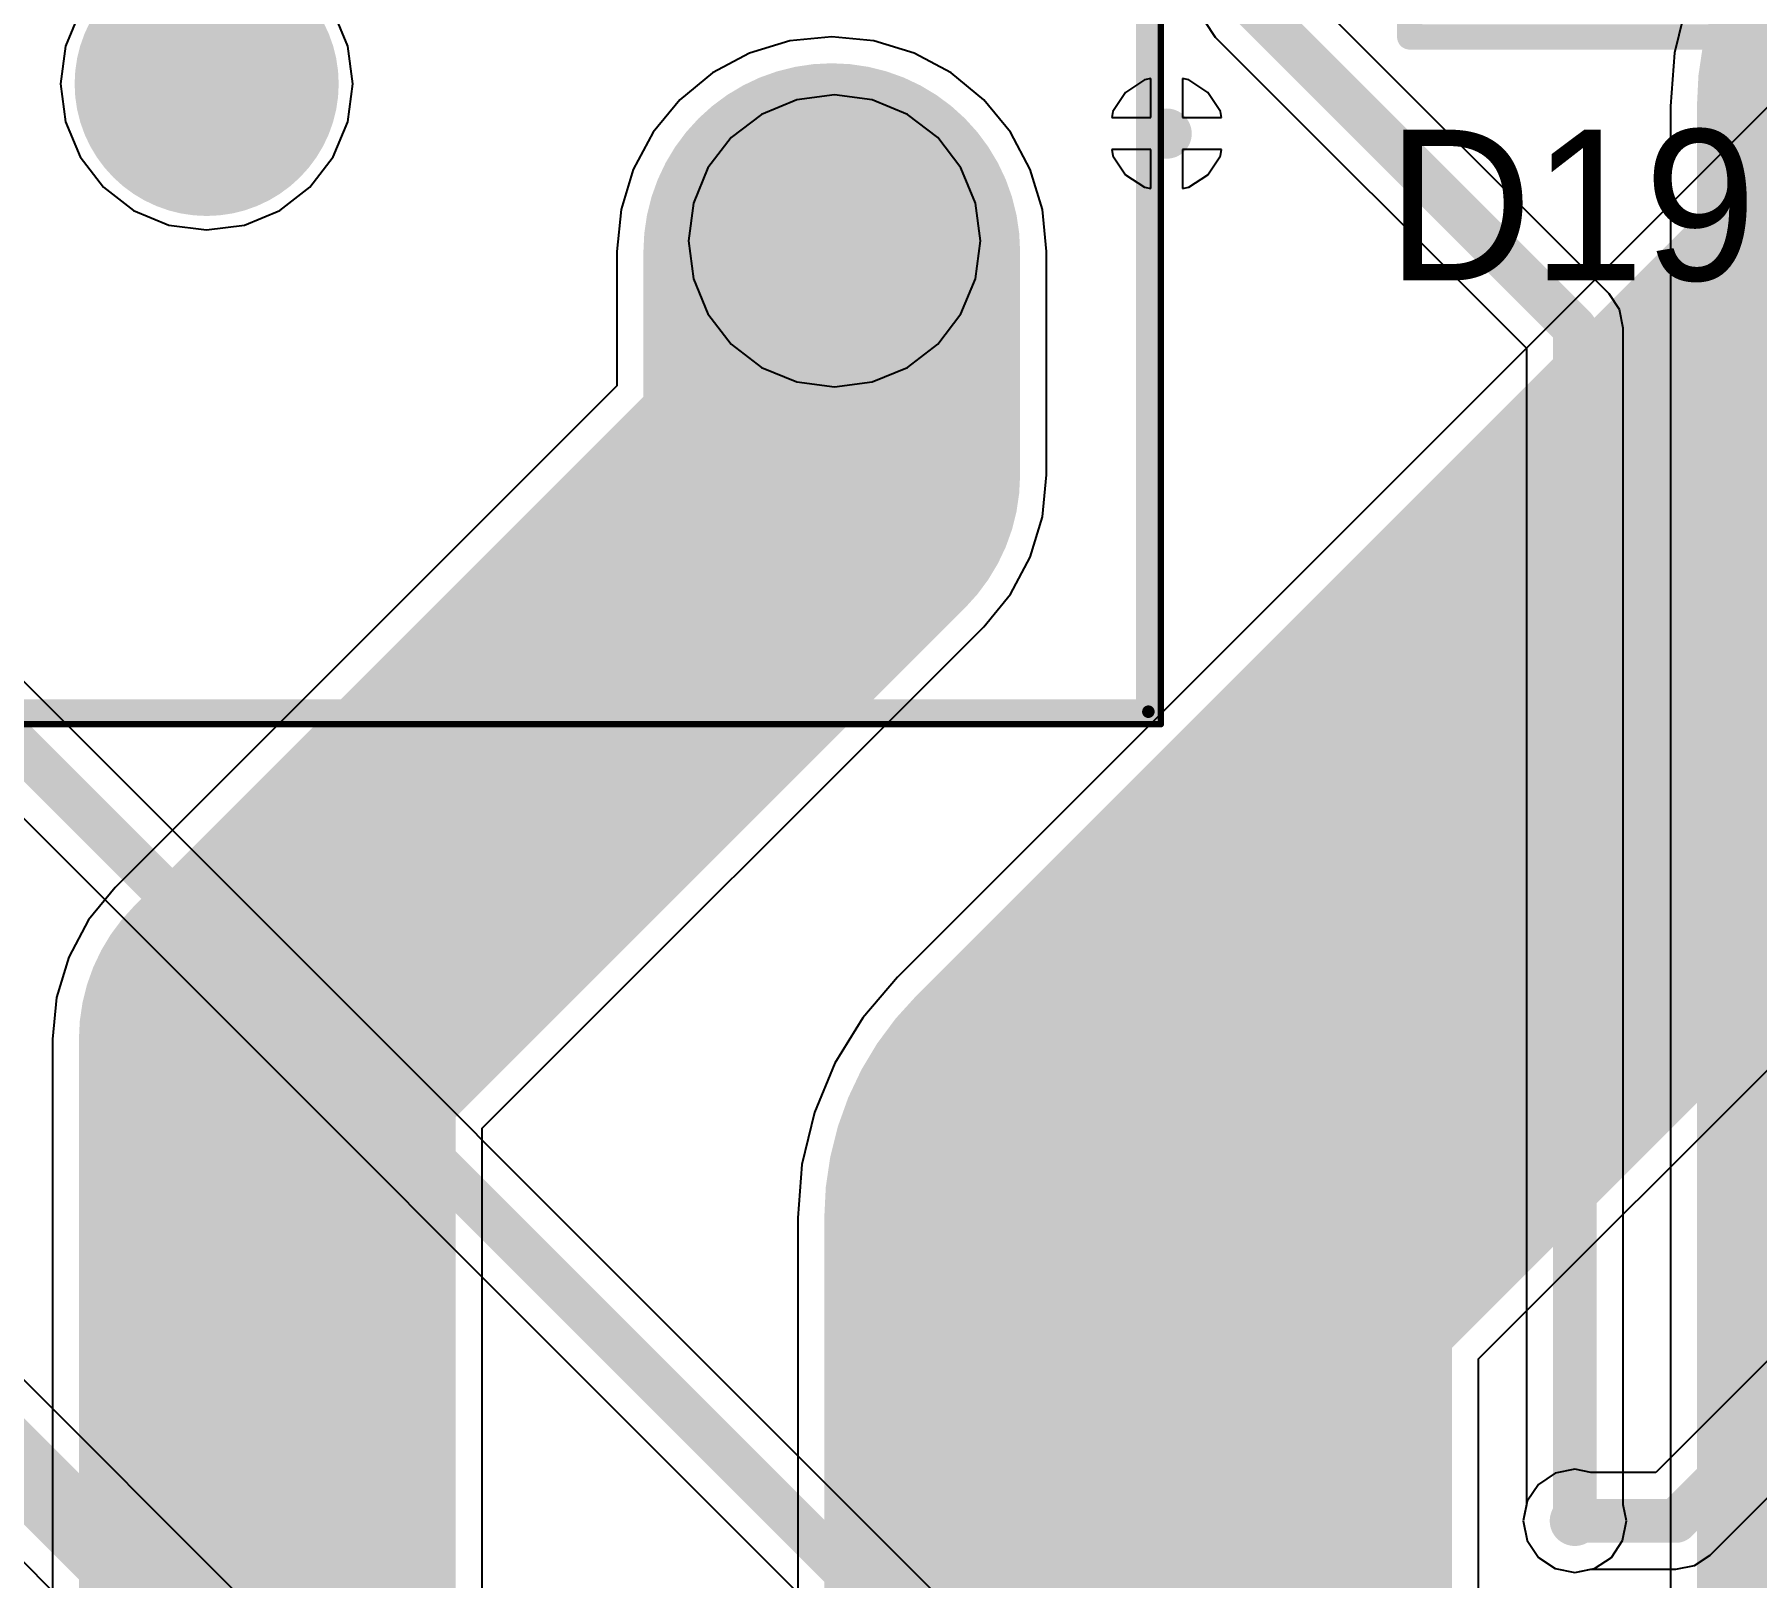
# Model space of a CAD drawing. Header units: millimetres. Extents: x 0.26 to 7.33, y 1.06 to 4.59.
# Drawn here: x 3.793 to 4.333, y 2.241 to 2.725 of the extents above; entities that cross this region are included whole.
import ezdxf

# ---------------------------------------------------------------- set-up
doc = ezdxf.new("R2010")
doc.units = ezdxf.units.MM
doc.header["$MEASUREMENT"] = 0
for name, color, linetype in [('BottomLayer', 5, 'Continuous'), ('BottomSolder', 6, 'Continuous'), ('Mechanical1', 6, 'Continuous'), ('Mechanical13', 56, 'Continuous'), ('Mechanical15', 56, 'Continuous'), ('MultiLayer', 9, 'Continuous'), ('PadHoleLayer', 156, 'Continuous'), ('TopLayer', 1, 'Continuous'), ('TopOverlay', 2, 'Continuous'), ('TopPaste', 8, 'Continuous'), ('TopSolder', 216, 'Continuous'), ('ViaHoleLayer', 16, 'Continuous')]:
    doc.layers.add(name, color=color, linetype=linetype)

# ---------------------------------------------------------------- blocks, each defined once
blk = doc.blocks.new('SMC_74')
at = {"layer": 'Mechanical1', "const_width": 0.00394}
for points in [[(0, -0.00787), (0, 0.00787)], [(-0.00787, 0), (0.00787, 0)]]:
    blk.add_lwpolyline(points, dxfattribs=at)
at = {"layer": 'Mechanical1', "const_width": 0.00197}
for points in [[(-0.00098, 0.00787, 1), (0.00098, 0.00787, 1)], [(-0.00886, 0, 1), (-0.00689, 0, 1)], [(0.00689, 0, 1), (0.00886, 0, 1)], [(-0.00098, -0.00787, 1), (0.00098, -0.00787, 1)]]:
    blk.add_lwpolyline(points, format="xyb", close=True, dxfattribs=at)
at = {"layer": 'TopLayer'}
for points in [[(-0.18406, -0.06496), (-0.08957, -0.06496), (-0.18406, 0.06496), (-0.08957, 0.06496)], [(0.08957, -0.06496), (0.18406, -0.06496), (0.08957, 0.06496), (0.18406, 0.06496)]]:
    blk.add_solid(points, dxfattribs=at)
at = {"layer": 'TopOverlay', "const_width": 0.00787}
for points in [[(-0.1998, 0.08071), (-0.0935, 0.08071)], [(-0.1998, -0.08071), (-0.1998, 0.08071)], [(0.0935, 0.08071), (0.19587, 0.08071)], [(0.19587, 0.08091), (0.21358, 0.06299)], [(0.21358, -0.06299), (0.21358, 0.06299)], [(0.19587, -0.08071), (0.21358, -0.06299)], [(-0.1998, -0.08071), (-0.0935, -0.08071)], [(0.0935, -0.08071), (0.19587, -0.08071)]]:
    blk.add_lwpolyline(points, dxfattribs=at)
at = {"layer": 'TopOverlay', "const_width": 0.00394}
for points in [[(-0.20177, 0.08071, 1), (-0.19783, 0.08071, 1)], [(-0.20177, 0.08071, 1), (-0.19783, 0.08071, 1)], [(-0.09547, 0.08071, 1), (-0.09154, 0.08071, 1)], [(0.09154, 0.08071, 1), (0.09547, 0.08071, 1)], [(0.1939, 0.08091, 1), (0.19783, 0.08091, 1)], [(0.1939, 0.08071, 1), (0.19783, 0.08071, 1)], [(0.21161, 0.06299, 1), (0.21555, 0.06299, 1)], [(0.21161, 0.06299, 1), (0.21555, 0.06299, 1)], [(0.21161, -0.06299, 1), (0.21555, -0.06299, 1)], [(0.21161, -0.06299, 1), (0.21555, -0.06299, 1)], [(-0.20177, -0.08071, 1), (-0.19783, -0.08071, 1)], [(-0.20177, -0.08071, 1), (-0.19783, -0.08071, 1)], [(-0.09547, -0.08071, 1), (-0.09154, -0.08071, 1)], [(0.09154, -0.08071, 1), (0.09547, -0.08071, 1)], [(0.1939, -0.08071, 1), (0.19783, -0.08071, 1)], [(0.1939, -0.08071, 1), (0.19783, -0.08071, 1)]]:
    blk.add_lwpolyline(points, format="xyb", close=True, dxfattribs=at)
at = {"layer": 'TopPaste'}
for points in [[(-0.18406, -0.06496), (-0.08957, -0.06496), (-0.18406, 0.06496), (-0.08957, 0.06496)], [(0.08957, -0.06496), (0.18406, -0.06496), (0.08957, 0.06496), (0.18406, 0.06496)]]:
    blk.add_solid(points, dxfattribs=at)
at = {"layer": 'TopSolder'}
for points in [[(-0.18806, -0.06896), (-0.08557, -0.06896), (-0.18806, 0.06896), (-0.08557, 0.06896)], [(0.08557, -0.06896), (0.18806, -0.06896), (0.08557, 0.06896), (0.18806, 0.06896)]]:
    blk.add_solid(points, dxfattribs=at)
blk = doc.blocks.new('TECO_PB134_5_V_85')
at = {"layer": 'BottomLayer', "const_width": 0.0374}
for points in [[(0.12894, 0.19685, 1), (0.16634, 0.19685, 1)], [(0.07972, 0, 1), (0.11713, 0, 1)]]:
    blk.add_lwpolyline(points, format="xyb", close=True, dxfattribs=at)
at = {"layer": 'BottomSolder', "const_width": 0.0414}
for points in [[(0.12694, 0.19685, 1), (0.16834, 0.19685, 1)], [(0.07772, 0, 1), (0.11913, 0, 1)]]:
    blk.add_lwpolyline(points, format="xyb", close=True, dxfattribs=at)
at = {"layer": 'Mechanical13', "const_width": 0.00394}
for points in [[(0.29528, 0.29528), (-0.29528, 0.29528)], [(0.29528, -0.29528), (0.29528, 0.29528)]]:
    blk.add_lwpolyline(points, dxfattribs=at)
at = {"layer": 'Mechanical13', "const_width": 0.00197}
blk.add_lwpolyline([(0.29429, 0.29528, 1), (0.29626, 0.29528, 1)], format="xyb", close=True, dxfattribs=at)
blk.add_lwpolyline([(0.29429, 0.29528, 1), (0.29626, 0.29528, 1)], format="xyb", close=True, dxfattribs=at)
at = {"layer": 'Mechanical15', "const_width": 0.00197}
for points in [[(0.29921, 0.29921), (-0.29921, 0.29921)], [(0.29921, -0.29921), (0.29921, 0.29921)]]:
    blk.add_lwpolyline(points, dxfattribs=at)
at = {"layer": 'Mechanical15', "const_width": 0.000984}
blk.add_lwpolyline([(0.29872, 0.29921, 1), (0.2997, 0.29921, 1)], format="xyb", close=True, dxfattribs=at)
blk.add_lwpolyline([(0.29872, 0.29921, 1), (0.2997, 0.29921, 1)], format="xyb", close=True, dxfattribs=at)
at = {"layer": 'MultiLayer', "const_width": 0.0374}
for points in [[(0.12894, 0.19685, 1), (0.16634, 0.19685, 1)], [(0.07972, 0, 1), (0.11713, 0, 1)]]:
    blk.add_lwpolyline(points, format="xyb", close=True, dxfattribs=at)
at = {"layer": 'PadHoleLayer', "const_width": 0.02756}
for points in [[(0.13386, 0.19685, 1), (0.16142, 0.19685, 1)], [(0.08465, 0, 1), (0.1122, 0, 1)]]:
    blk.add_lwpolyline(points, format="xyb", close=True, dxfattribs=at)
at = {"layer": 'TopLayer', "const_width": 0.0374}
for points in [[(0.12894, 0.19685, 1), (0.16634, 0.19685, 1)], [(0.07972, 0, 1), (0.11713, 0, 1)]]:
    blk.add_lwpolyline(points, format="xyb", close=True, dxfattribs=at)
at = {"layer": 'TopOverlay', "const_width": 0.00787}
for points in [[(0.29528, 0.29528), (-0.29528, 0.29528)], [(0.29528, -0.29528), (0.29528, 0.29528)]]:
    blk.add_lwpolyline(points, dxfattribs=at)
at = {"layer": 'TopOverlay', "const_width": 0.00394}
blk.add_lwpolyline([(0.29331, 0.29528, 1), (0.29724, 0.29528, 1)], format="xyb", close=True, dxfattribs=at)
blk.add_lwpolyline([(0.29331, 0.29528, 1), (0.29724, 0.29528, 1)], format="xyb", close=True, dxfattribs=at)
at = {"layer": 'TopSolder', "const_width": 0.0414}
for points in [[(0.12694, 0.19685, 1), (0.16834, 0.19685, 1)], [(0.07772, 0, 1), (0.11913, 0, 1)]]:
    blk.add_lwpolyline(points, format="xyb", close=True, dxfattribs=at)

msp = doc.modelspace()

# ---------------------------------------------------------------- linework, layer by layer
at = {"layer": 'BottomLayer'}
for p, q in [((4.28673, 2.64373), (4.18918, 2.74129)), ((3.80734, 2.73247), (3.80277, 2.72143)), ((3.89123, 2.72143), (3.88666, 2.73247)), ((4.31118, 2.73557), (4.30727, 2.71928)), ((4.15997, 2.72919), (4.16327, 2.72427)), ((4.16327, 2.72427), (4.26082, 2.62671)), ((3.80277, 2.72143), (3.80121, 2.70957)), ((3.89279, 2.70957), (3.89123, 2.72143)), ((4.30727, 2.71928), (4.30595, 2.70258)), ((4.14103, 2.71084), (4.13511, 2.70689)), ((4.143, 2.71123), (4.14103, 2.71084)), ((4.143, 2.699), (4.143, 2.71123)), ((4.15497, 2.71084), (4.153, 2.71123)), ((4.153, 2.71123), (4.153, 2.699)), ((4.16089, 2.70689), (4.15497, 2.71084)), ((3.80121, 2.70957), (3.80277, 2.69772)), ((3.89123, 2.69772), (3.89279, 2.70957)), ((4.04385, 2.70616), (4.032, 2.7046)), ((4.0557, 2.7046), (4.04385, 2.70616)), ((4.13511, 2.70689), (4.13116, 2.70097)), ((4.16484, 2.70097), (4.16089, 2.70689)), ((4.02095, 2.70002), (4.01147, 2.69274)), ((4.032, 2.7046), (4.02095, 2.70002)), ((4.06675, 2.70002), (4.0557, 2.7046)), ((4.07623, 2.69274), (4.06675, 2.70002)), ((4.13116, 2.70097), (4.13077, 2.699)), ((4.16523, 2.699), (4.16484, 2.70097)), ((4.30595, 2.70258), (4.30595, 2.12447)), ((3.80277, 2.69772), (3.80734, 2.68668)), ((3.88666, 2.68668), (3.89123, 2.69772)), ((4.13077, 2.699), (4.143, 2.699)), ((4.153, 2.699), (4.16523, 2.699)), ((4.01147, 2.69274), (4.00419, 2.68326)), ((4.08351, 2.68326), (4.07623, 2.69274)), ((3.80734, 2.68668), (3.81462, 2.67719)), ((3.87938, 2.67719), (3.88666, 2.68668)), ((4.143, 2.689), (4.13077, 2.689)), ((4.13077, 2.689), (4.13116, 2.68703)), ((4.13116, 2.68703), (4.13511, 2.68111)), ((4.143, 2.67677), (4.143, 2.689)), ((4.16523, 2.689), (4.153, 2.689)), ((4.153, 2.689), (4.153, 2.67677)), ((4.16089, 2.68111), (4.16484, 2.68703)), ((4.16484, 2.68703), (4.16523, 2.689)), ((4.00419, 2.68326), (3.99962, 2.67221)), ((4.08808, 2.67221), (4.08351, 2.68326)), ((4.13511, 2.68111), (4.14103, 2.67716)), ((4.15497, 2.67716), (4.16089, 2.68111)), ((3.81462, 2.67719), (3.8241, 2.66992)), ((3.8699, 2.66992), (3.87938, 2.67719)), ((4.14103, 2.67716), (4.143, 2.67677)), ((4.153, 2.67677), (4.15497, 2.67716)), ((3.8241, 2.66992), (3.83515, 2.66534)), ((3.85885, 2.66534), (3.8699, 2.66992)), ((3.99962, 2.67221), (3.99806, 2.66036)), ((4.08964, 2.66036), (4.08808, 2.67221)), ((3.83515, 2.66534), (3.847, 2.66378)), ((3.847, 2.66378), (3.85885, 2.66534)), ((3.99806, 2.66036), (3.99962, 2.64851)), ((4.08808, 2.64851), (4.08964, 2.66036)), ((3.99962, 2.64851), (4.00419, 2.63747)), ((4.08351, 2.63747), (4.08808, 2.64851)), ((4.29003, 2.63881), (4.28673, 2.64373)), ((4.00419, 2.63747), (4.01147, 2.62798)), ((4.07623, 2.62798), (4.08351, 2.63747)), ((4.29118, 2.633), (4.29003, 2.63881)), ((4.29118, 2.26405), (4.29118, 2.633)), ((4.29118, 2.633), (4.29118, 2.633)), ((4.01147, 2.62798), (4.02095, 2.6207)), ((4.06675, 2.6207), (4.07623, 2.62798)), ((4.26082, 2.62671), (4.26082, 2.26405)), ((4.02095, 2.6207), (4.032, 2.61613)), ((4.0557, 2.61613), (4.06675, 2.6207)), ((4.032, 2.61613), (4.04385, 2.61457)), ((4.04385, 2.61457), (4.0557, 2.61613)), ((4.21773, 2.09403), (3.76618, 2.54559)), ((3.74027, 2.52856), (4.19182, 2.07701)), ((3.97931, 2.11352), (3.71255, 2.38028)), ((3.68991, 2.3458), (3.94609, 2.08962)), ((4.26082, 2.26405), (4.25981, 2.259)), ((4.29218, 2.259), (4.29118, 2.26405)), ((4.25981, 2.259), (4.26105, 2.25281)), ((4.29095, 2.25281), (4.29218, 2.259)), ((4.26105, 2.25281), (4.26456, 2.24756)), ((4.28744, 2.24756), (4.29095, 2.25281)), ((4.26456, 2.24756), (4.26981, 2.24405)), ((4.28219, 2.24405), (4.28744, 2.24756)), ((4.26981, 2.24405), (4.276, 2.24281)), ((4.276, 2.24281), (4.28219, 2.24405))]:
    msp.add_line(p, q, dxfattribs=at)
for points, const_width in [([(4.41271, 2.70258), (4.84897, 3.13885)], 0.19685), ([(4.41271, 2.12447), (4.41271, 2.70258)], 0.19685), ([(4.174, 2.735), (4.276, 2.633)], 0.01378), ([(4.276, 2.259), (4.276, 2.633)], 0.01378), ([(3.751, 2.5393), (4.207, 2.0833)], 0.01378), ([(3.69827, 2.366), (3.99364, 2.07064)], 0.02362)]:
    msp.add_lwpolyline(points, dxfattribs=dict(at, const_width=const_width))
for points, const_width in [([(4.36349, 2.70258, 1), (4.46192, 2.70258, 1)], 0.09843), ([(4.36349, 2.70258, 1), (4.46192, 2.70258, 1)], 0.09843), ([(4.14406, 2.694, 1), (4.15194, 2.694, 1)], 0.00787), ([(4.27256, 2.633, 1), (4.27944, 2.633, 1)], 0.00689), ([(4.27256, 2.633, 1), (4.27944, 2.633, 1)], 0.00689), ([(4.27206, 2.259, 1), (4.27994, 2.259, 1)], 0.00787), ([(4.27256, 2.259, 1), (4.27944, 2.259, 1)], 0.00689)]:
    msp.add_lwpolyline(points, format="xyb", close=True, dxfattribs=dict(at, const_width=const_width))
at = {"layer": 'MultiLayer', "const_width": 0.00787}
for points in [[(4.14406, 2.694, 1), (4.15194, 2.694, 1)], [(4.27206, 2.259, 1), (4.27994, 2.259, 1)]]:
    msp.add_lwpolyline(points, format="xyb", close=True, dxfattribs=at)
at = {"layer": 'TopLayer'}
for p, q in [((4.4848, 2.85071), (4.06359, 2.4295)), ((3.80734, 2.73247), (3.80277, 2.72143)), ((3.89123, 2.72143), (3.88666, 2.73247)), ((4.02985, 2.72308), (4.01721, 2.71925)), ((4.043, 2.72438), (4.02985, 2.72308)), ((4.05615, 2.72308), (4.043, 2.72438)), ((4.06879, 2.71925), (4.05615, 2.72308)), ((3.80277, 2.72143), (3.80121, 2.70957)), ((3.89279, 2.70957), (3.89123, 2.72143)), ((4.01721, 2.71925), (4.00557, 2.71302)), ((4.08043, 2.71302), (4.06879, 2.71925)), ((4.00557, 2.71302), (3.99536, 2.70464)), ((4.09064, 2.70464), (4.08043, 2.71302)), ((4.14103, 2.71084), (4.13511, 2.70689)), ((4.143, 2.71123), (4.14103, 2.71084)), ((4.143, 2.699), (4.143, 2.71123)), ((4.15497, 2.71084), (4.153, 2.71123)), ((4.153, 2.71123), (4.153, 2.699)), ((4.16089, 2.70689), (4.15497, 2.71084)), ((3.80121, 2.70957), (3.80277, 2.69772)), ((3.89123, 2.69772), (3.89279, 2.70957)), ((4.13511, 2.70689), (4.13116, 2.70097)), ((4.16484, 2.70097), (4.16089, 2.70689)), ((3.99536, 2.70464), (3.98698, 2.69443)), ((4.09902, 2.69443), (4.09064, 2.70464)), ((4.13116, 2.70097), (4.13077, 2.699)), ((4.16523, 2.699), (4.16484, 2.70097)), ((3.80277, 2.69772), (3.80734, 2.68668)), ((3.88666, 2.68668), (3.89123, 2.69772)), ((4.13077, 2.699), (4.143, 2.699)), ((4.153, 2.699), (4.16523, 2.699)), ((3.98698, 2.69443), (3.98075, 2.68279)), ((4.10525, 2.68279), (4.09902, 2.69443)), ((3.80734, 2.68668), (3.81462, 2.67719)), ((3.87938, 2.67719), (3.88666, 2.68668)), ((4.143, 2.689), (4.13077, 2.689)), ((4.13077, 2.689), (4.13116, 2.68703)), ((4.13116, 2.68703), (4.13511, 2.68111)), ((4.143, 2.67677), (4.143, 2.689)), ((4.16523, 2.689), (4.153, 2.689)), ((4.153, 2.689), (4.153, 2.67677)), ((4.16089, 2.68111), (4.16484, 2.68703)), ((4.16484, 2.68703), (4.16523, 2.689)), ((3.98075, 2.68279), (3.97692, 2.67015)), ((4.10908, 2.67015), (4.10525, 2.68279)), ((4.13511, 2.68111), (4.14103, 2.67716)), ((4.15497, 2.67716), (4.16089, 2.68111)), ((3.81462, 2.67719), (3.8241, 2.66992)), ((3.8699, 2.66992), (3.87938, 2.67719)), ((4.14103, 2.67716), (4.143, 2.67677)), ((4.153, 2.67677), (4.15497, 2.67716)), ((4.24583, 2.3098), (4.61164, 2.6756)), ((3.8241, 2.66992), (3.83515, 2.66534)), ((3.85885, 2.66534), (3.8699, 2.66992)), ((3.97692, 2.67015), (3.97562, 2.657)), ((4.11038, 2.657), (4.10908, 2.67015)), ((3.83515, 2.66534), (3.847, 2.66378)), ((3.847, 2.66378), (3.85885, 2.66534)), ((3.97562, 2.657), (3.97562, 2.61491)), ((4.11038, 2.587), (4.11038, 2.657)), ((3.97562, 2.61491), (3.81836, 2.45764)), ((4.10908, 2.57385), (4.11038, 2.587)), ((4.10525, 2.56121), (4.10908, 2.57385)), ((4.09902, 2.54957), (4.10525, 2.56121)), ((4.09064, 2.53936), (4.09902, 2.54957)), ((3.93338, 2.38209), (4.09064, 2.53936)), ((4.51395, 2.48673), (4.3014, 2.27418)), ((3.81836, 2.45764), (3.80998, 2.44743)), ((4.31842, 2.24827), (4.53097, 2.46082)), ((3.80998, 2.44743), (3.80375, 2.43579)), ((3.80375, 2.43579), (3.79992, 2.42315)), ((4.06359, 2.4295), (4.05271, 2.41676)), ((3.79992, 2.42315), (3.79862, 2.41)), ((4.05271, 2.41676), (4.04396, 2.40248)), ((3.79862, 2.41), (3.79862, 2.048)), ((4.04396, 2.40248), (4.03755, 2.387)), ((4.03755, 2.387), (4.03364, 2.37072)), ((3.93338, 2.048), (3.93338, 2.38209)), ((4.03364, 2.37072), (4.03232, 2.35402)), ((4.03232, 2.35402), (4.03232, 2.16363)), ((4.24583, 2.1611), (4.24583, 2.3098)), ((4.26981, 2.27395), (4.26456, 2.27044)), ((4.276, 2.27519), (4.26981, 2.27395)), ((4.28105, 2.27418), (4.276, 2.27519)), ((4.3014, 2.27418), (4.28105, 2.27418)), ((4.26456, 2.27044), (4.26105, 2.26519)), ((4.26105, 2.26519), (4.25981, 2.259)), ((4.25981, 2.259), (4.26105, 2.25281)), ((4.26105, 2.25281), (4.26456, 2.24756)), ((4.26456, 2.24756), (4.26981, 2.24405)), ((4.31349, 2.24497), (4.31842, 2.24827)), ((4.26981, 2.24405), (4.276, 2.24281)), ((4.276, 2.24281), (4.28105, 2.24382)), ((4.28105, 2.24382), (4.30769, 2.24382)), ((4.30769, 2.24382), (4.31349, 2.24497))]:
    msp.add_line(p, q, dxfattribs=at)
for points, const_width in [([(4.13908, 2.35402), (4.56029, 2.77523)], 0.19685), ([(4.043, 2.587), (4.043, 2.657)], 0.11811), ([(3.866, 2.41), (4.043, 2.587)], 0.11811), ([(4.30769, 2.259), (4.52468, 2.476)], 0.01378), ([(3.866, 2.048), (3.866, 2.41)], 0.11811), ([(4.13908, 2.1611), (4.13908, 2.35402)], 0.19685), ([(4.276, 2.259), (4.30769, 2.259)], 0.01378), ([(4.13886, 2.16089), (4.13908, 2.1611)], 0.19685)]:
    msp.add_lwpolyline(points, dxfattribs=dict(at, const_width=const_width))
for points, const_width in [([(4.01347, 2.657, 1), (4.07253, 2.657, 1)], 0.05906), ([(4.14406, 2.694, 1), (4.15194, 2.694, 1)], 0.00787), ([(4.01347, 2.587, 1), (4.07253, 2.587, 1)], 0.05906), ([(4.01347, 2.587, 1), (4.07253, 2.587, 1)], 0.05906), ([(3.83647, 2.41, 1), (3.89553, 2.41, 1)], 0.05906), ([(3.83647, 2.41, 1), (3.89553, 2.41, 1)], 0.05906), ([(4.08987, 2.35402, 1), (4.18829, 2.35402, 1)], 0.09843), ([(4.08987, 2.35402, 1), (4.18829, 2.35402, 1)], 0.09843), ([(4.27206, 2.259, 1), (4.27994, 2.259, 1)], 0.00787), ([(4.27256, 2.259, 1), (4.27944, 2.259, 1)], 0.00689), ([(4.30424, 2.259, 1), (4.31113, 2.259, 1)], 0.00689), ([(4.30424, 2.259, 1), (4.31113, 2.259, 1)], 0.00689), ([(4.08965, 2.16089, 1), (4.18808, 2.16089, 1)], 0.09843), ([(4.08987, 2.1611, 1), (4.18829, 2.1611, 1)], 0.09843), ([(4.08987, 2.1611, 1), (4.18829, 2.1611, 1)], 0.09843)]:
    msp.add_lwpolyline(points, format="xyb", close=True, dxfattribs=dict(at, const_width=const_width))
at = {"layer": 'ViaHoleLayer', "const_width": 0.00591}
for points in [[(4.14505, 2.694, 1), (4.15095, 2.694, 1)], [(4.27305, 2.259, 1), (4.27895, 2.259, 1)]]:
    msp.add_lwpolyline(points, format="xyb", close=True, dxfattribs=at)

# ---------------------------------------------------------------- block references
for name, p, rotation in [('TECO_PB134_5_V_85', (3.847, 2.808), 270), ('SMC_74', (4.424, 2.805), 360)]:
    msp.add_blockref(name, p, dxfattribs=dict(rotation=rotation))

# ---------------------------------------------------------------- texts
at = {"layer": 'TopOverlay'}
msp.add_text('D19', height=0.047244, dxfattribs=at).set_placement((4.217, 2.648))

doc.saveas('drawing.dxf')
